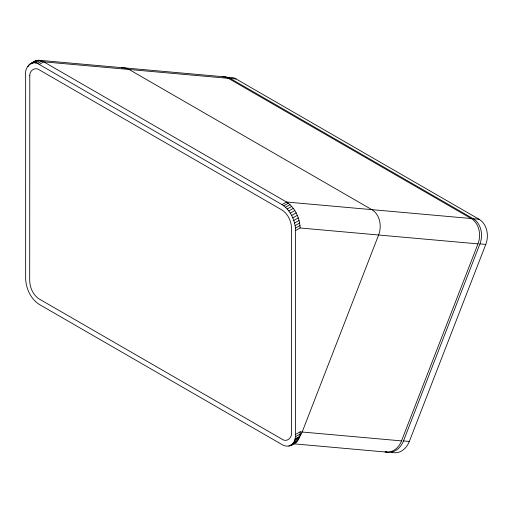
<?xml version="1.0" encoding="UTF-8"?>
<svg xmlns="http://www.w3.org/2000/svg" width="513" height="513" viewBox="0 0 513 513"><rect width="100%" height="100%" fill="white"/><g stroke="black" fill="none" stroke-linecap="round" stroke-linejoin="round"><path stroke-width="0.77" d="M290.326 445.656C294.443 443.655 295.591 438.628 295.61 434.428L295.61 230.581C295.276 220.577 290.576 210.176 282.022 204.616L39.238 64.452C32.127 59.2 24.38 67.229 25.65 74.718L25.65 278.572C25.983 288.511 30.652 298.835 39.148 304.363L282.112 444.636C290.236 449.728 301.323 440.904 300.105 431.831L401.532 440.891L477.975 243.874A19.218 15.153 -84.9 0 0 471.184 218.519L228.4 78.348A19.218 15.153 -84.9 0 0 222.68 76.681L38.539 60.226L35.468 60.823L30.966 63.42M385.577 451.677A19.218 15.153 -84.9 0 0 403.494 440.917L479.937 243.893A19.09 15.057 -84.9 0 0 473.191 218.705L230.228 78.431A19.09 15.057 -84.9 0 0 222.578 76.867M391.419 452.197A19.218 15.153 -84.9 0 0 409.342 441.436L485.785 244.419A19.09 15.057 -84.9 0 0 479.033 219.231L236.07 78.957A19.09 15.057 -84.9 0 0 229.08 77.322M294.93 439.545L299.432 436.948L302.17 432.017L378.613 234.992A19.218 15.153 -84.9 0 0 371.822 209.637L129.039 69.473A19.218 15.153 -84.9 0 0 121.337 67.896M33.345 62.349L35.468 60.823M296.155 442.277L293.359 443.521M29.632 64.208L34.127 61.611M28.459 65.311L29.741 64.574M31.03 63.83L32.313 63.086M32.441 62.952L36.942 60.354M34.038 62.823L38.539 60.226L43.74 61.849L286.517 202.019C295.071 207.579 299.772 217.974 300.105 227.984L295.61 230.581M27.471 66.716L28.754 65.972M35.724 63.035L40.219 60.438M37.462 63.58L41.963 60.983M39.238 64.452L43.74 61.849L228.4 78.348M282.022 204.616L286.517 202.019L471.184 218.519M283.792 205.796L288.293 203.199M285.536 207.265L290.037 204.668M287.222 209.003L291.717 206.399M288.813 210.965L293.314 208.368M290.294 213.139L294.789 210.542M291.628 215.473L296.129 212.876M292.801 217.929L297.296 215.332M293.789 220.468L298.284 217.871M294.571 223.052L299.073 220.455M295.142 225.624L299.643 223.027M295.494 228.15L299.99 225.553M295.61 434.428L300.105 431.831M295.494 436.71L299.99 434.113L301.176 434.222M295.148 438.82L299.964 436.255M294.577 440.725L299.079 438.128M293.802 442.386L298.297 439.788M288.857 446.118L290.788 445.008M292.07 444.264L297.316 441.18M230.228 78.431L236.07 78.957M473.191 218.705L479.033 219.231M479.937 243.893L485.785 244.419M300.105 227.984L477.975 243.874M403.494 440.917L409.342 441.436M292.57 443.719L386.969 452.152M401.532 440.891A19.09 15.057 -84.9 0 1 385.013 451.915M29.792 75.456L29.696 280.733C29.889 287.799 33.204 295.161 39.283 299.041L281.977 439.16C287.011 442.963 292.519 437.243 291.557 431.914L291.557 228.42C291.371 221.289 288.024 213.857 281.887 209.939L39.373 69.922C35.153 66.652 29.562 70.48 29.792 75.456"/></g></svg>
